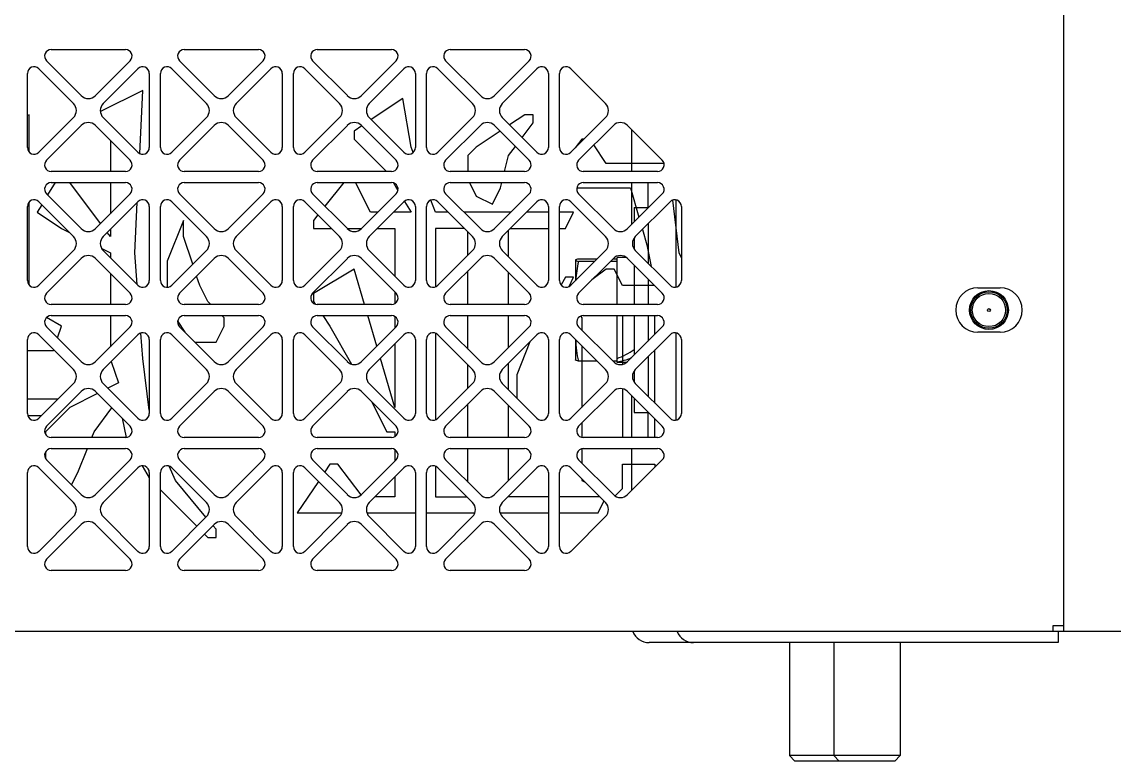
# Model space of a CAD drawing. Header units: millimetres. Extents: x 0 to 87554, y -20854 to 20404.
# Drawn here: x 80929.7 to 81126.8, y -5654.3 to -5520.9 of the extents above; entities that cross this region are included whole.
import ezdxf

# ---------------------------------------------------------------- set-up
doc = ezdxf.new("R2010")
doc.units = ezdxf.units.MM
doc.layers.get('0').update_dxf_attribs({"lineweight": 15})
for name, color, linetype in [('2401-00332-S-M12-30HM_0', 7, 'Continuous'), ('2403-00027_S-M6-0_0', 7, 'Continuous'), ('2404-00038-S-D12_0', 7, 'Continuous'), ('2404-00049-S-D12D37-P_0', 7, 'Continuous'), ('4215-12657_0', 7, 'Continuous'), ('4215-17085_1_0', 7, 'Continuous'), ('4215-17085_5_0', 7, 'Continuous'), ('4215-17086_1_0', 7, 'Continuous'), ('4215-17086_4_0', 7, 'Continuous')]:
    doc.layers.add(name, color=color, linetype=linetype)
doc.layers.add('THICK', color=7, linetype='Continuous', lineweight=0)

# ---------------------------------------------------------------- blocks, each defined once
blk = doc.blocks.new('e4tggg')
at = {"layer": '2401-00332-S-M12-30HM_0', "color": 87, "linetype": 'Continuous'}
for p, q in [((1224.71, -1764.19), (1224.71, -1764.21)), ((1224.71, -1764.21), (1224.71, -1767.89)), ((1228.6, -1764), (1225.22, -1764)), ((1228.18, -1764.42), (1225.22, -1764.42)), ((1232.21, -1764.42), (1231.01, -1764.42)), ((1232.21, -1764), (1231.43, -1764)), ((1232.21, -1766.52), (1232.21, -1764.32)), ((1232.21, -1772.2), (1232.21, -1771.54)), ((1232.21, -1775.63), (1232.21, -1774.2)), ((1224.71, -1778.51), (1224.71, -1782.2)), ((1232.21, -1782.4), (1232.21, -1780.39)), ((1224.71, -1782.2), (1224.71, -1782.21)), ((1228.6, -1782.4), (1225.22, -1782.4)), ((1232.21, -1782.4), (1231.43, -1782.4)), ((1263.31, -1833.2), (1263.31, -1853.6)), ((1271.31, -1833.2), (1271.31, -1853.6)), ((1283.31, -1833.2), (1283.31, -1853.6)), ((1271.31, -1853.6), (1263.31, -1853.6)), ((1264.31, -1854.6), (1263.31, -1853.6)), ((1283.31, -1853.6), (1271.31, -1853.6)), ((1272.31, -1854.6), (1271.31, -1853.6)), ((1282.31, -1854.6), (1283.31, -1853.6)), ((1272.31, -1854.6), (1264.31, -1854.6)), ((1282.31, -1854.6), (1272.31, -1854.6))]:
    blk.add_line(p, q, dxfattribs=at)
for points, knots in [([(1225.22, -1764), (1225.1, -1764.02), (1224.94, -1764.06), (1224.77, -1764.13), (1224.72, -1764.17), (1224.71, -1764.19)], [0, 0, 0, 0, 0.666884, 0.87589, 1, 1, 1, 1]), ([(1224.71, -1764.21), (1224.71, -1764.21), (1224.72, -1764.23), (1224.73, -1764.24), (1224.73, -1764.25)], [0, 0, 0, 0, 0.449888, 1, 1, 1, 1]), ([(1224.73, -1764.25), (1224.78, -1764.29), (1224.95, -1764.35), (1225.11, -1764.39), (1225.22, -1764.42)], [0, 0, 0, 0, 0.367874, 1, 1, 1, 1]), ([(1225.22, -1782.4), (1225.1, -1782.38), (1224.94, -1782.34), (1224.77, -1782.27), (1224.72, -1782.23), (1224.71, -1782.21)], [0, 0, 0, 0, 0.666884, 0.87589, 1, 1, 1, 1])]:
    blk.add_open_spline(points, degree=3, knots=knots, dxfattribs=at)
for points in [[(1225.22, -1764.42), (1224.99, -1765.55), (1224.82, -1766.69), (1224.75, -1767.85)], [(1224.72, -1778.53), (1224.76, -1779.83), (1224.94, -1781.13), (1225.22, -1782.4)]]:
    blk.add_open_spline(points, degree=3, dxfattribs=at)
at = {"layer": '2403-00027_S-M6-0_0', "color": 87, "linetype": 'Continuous'}
for radius in [3.3, 3]:
    blk.add_circle((1299.31, -1773.2), radius, dxfattribs=at)
at = {"layer": '2404-00038-S-D12_0', "color": 87, "linetype": 'Continuous'}
for p, q in [((1233.92, -1763.75), (1232.21, -1763.75)), ((1232.21, -1764.32), (1232.21, -1763.75)), ((1232.21, -1771.54), (1232.21, -1766.52)), ((1232.21, -1780.39), (1232.21, -1775.63)), ((1232.21, -1782.65), (1232.21, -1782.4)), ((1233.92, -1782.65), (1232.21, -1782.65))]:
    blk.add_line(p, q, dxfattribs=at)
for centre, start_param, end_param in [((1233.11, -1773.2), -2.209288, -1.87893), ((1235.31, -1773.2), -2.448792, -2.165646)]:
    blk.add_ellipse(centre, major_axis=(8.09, 8.09), ratio=0.60456, start_param=start_param, end_param=end_param, dxfattribs=at)
at = {"layer": '2404-00049-S-D12D37-P_0', "color": 87, "linetype": 'Continuous'}
for p, q in [((1235.31, -1754.7), (1237.81, -1754.7)), ((1235.31, -1754.7), (1235.31, -1757.29)), ((1235.31, -1760.16), (1235.31, -1762.24)), ((1235.31, -1765.11), (1235.31, -1772.2)), ((1235.31, -1774.2), (1235.31, -1781.29)), ((1235.31, -1784.16), (1235.31, -1786.24)), ((1235.31, -1789.11), (1235.31, -1791.7)), ((1235.31, -1791.7), (1237.81, -1791.7))]:
    blk.add_line(p, q, dxfattribs=at)
at = {"layer": '4215-12657_0', "color": 87, "linetype": 'Continuous'}
for p, q in [((1312.81, -1831.2), (1312.81, -1715.2)), ((1130.12, -1726.2), (1143.5, -1726.2)), ((1154.12, -1726.2), (1167.5, -1726.2)), ((1178.12, -1726.2), (1191.5, -1726.2)), ((1202.12, -1726.2), (1215.5, -1726.2)), ((1135.54, -1734.51), (1129.27, -1728.25)), ((1144.35, -1728.25), (1138.08, -1734.51)), ((1159.54, -1734.51), (1153.27, -1728.25)), ((1168.35, -1728.25), (1162.08, -1734.51)), ((1183.54, -1734.51), (1177.27, -1728.25)), ((1192.35, -1728.25), (1186.08, -1734.51)), ((1207.54, -1734.51), (1201.27, -1728.25)), ((1216.35, -1728.25), (1210.08, -1734.51)), ((1127.86, -1729.66), (1134.12, -1735.93)), ((1139.5, -1735.93), (1145.76, -1729.66)), ((1151.86, -1729.66), (1158.12, -1735.93)), ((1163.5, -1735.93), (1169.76, -1729.66)), ((1175.86, -1729.66), (1182.12, -1735.93)), ((1187.5, -1735.93), (1193.76, -1729.66)), ((1199.86, -1729.66), (1206.12, -1735.93)), ((1211.5, -1735.93), (1217.76, -1729.66)), ((1223.86, -1729.66), (1230.12, -1735.93)), ((1125.81, -1743.89), (1125.81, -1730.51)), ((1147.81, -1730.51), (1147.81, -1743.89)), ((1149.81, -1743.89), (1149.81, -1730.51)), ((1171.81, -1730.51), (1171.81, -1743.89)), ((1173.81, -1743.89), (1173.81, -1730.51)), ((1195.81, -1730.51), (1195.81, -1743.89)), ((1197.81, -1743.89), (1197.81, -1730.51)), ((1219.81, -1730.51), (1219.81, -1743.89)), ((1221.81, -1743.89), (1221.81, -1730.51)), ((1146.65, -1733.56), (1138.99, -1737.39)), ((1146.08, -1744.96), (1146.65, -1733.56)), ((1193.58, -1735.03), (1187.86, -1738.84)), ((1195.04, -1743.83), (1193.58, -1735.03)), ((1126.12, -1737.96), (1125.81, -1738.08)), ((1126.12, -1744.68), (1126.12, -1737.96)), ((1215.57, -1737.96), (1212.82, -1739.8)), ((1217.04, -1737.96), (1215.57, -1737.96)), ((1217.04, -1739.43), (1217.04, -1737.96)), ((1134.12, -1738.47), (1127.86, -1744.74)), ((1129.27, -1746.15), (1135.54, -1739.89)), ((1138.08, -1739.89), (1144.35, -1746.15)), ((1145.76, -1744.74), (1139.5, -1738.47)), ((1158.12, -1738.47), (1151.86, -1744.74)), ((1153.27, -1746.15), (1159.54, -1739.89)), ((1162.08, -1739.89), (1168.35, -1746.15)), ((1169.76, -1744.74), (1163.5, -1738.47)), ((1182.12, -1738.47), (1175.86, -1744.74)), ((1177.27, -1746.15), (1183.54, -1739.89)), ((1186.15, -1739.98), (1184.78, -1740.9)), ((1186.08, -1739.89), (1192.35, -1746.15)), ((1193.76, -1744.74), (1187.5, -1738.47)), ((1206.12, -1738.47), (1199.86, -1744.74)), ((1201.27, -1746.15), (1207.54, -1739.89)), ((1210.08, -1739.89), (1216.35, -1746.15)), ((1217.76, -1744.74), (1211.5, -1738.47)), ((1215.07, -1742.05), (1217.04, -1739.43)), ((1230.12, -1738.47), (1223.86, -1744.74)), ((1225.27, -1746.15), (1231.54, -1739.89)), ((1234.08, -1739.89), (1240.35, -1746.15)), ((1184.78, -1740.9), (1184.78, -1742.36)), ((1211.13, -1740.93), (1206.77, -1743.83)), ((1140.78, -1742.58), (1140.78, -1748.2)), ((1184.78, -1742.36), (1190.61, -1748.2)), ((1195.4, -1744.79), (1195.04, -1743.83)), ((1206.77, -1743.83), (1205.31, -1745.3)), ((1212.64, -1745.3), (1213.86, -1743.67)), ((1225.84, -1742.36), (1224.65, -1743.95)), ((1226.23, -1742.36), (1225.84, -1742.36)), ((1230.24, -1746.76), (1228.01, -1743.42)), ((1205.31, -1745.3), (1205.31, -1748.2)), ((1211.91, -1748.2), (1212.64, -1745.3)), ((1240.67, -1746.76), (1230.24, -1746.76)), ((1143.5, -1748.2), (1130.12, -1748.2)), ((1167.5, -1748.2), (1154.12, -1748.2)), ((1191.5, -1748.2), (1178.12, -1748.2)), ((1215.5, -1748.2), (1202.12, -1748.2)), ((1239.5, -1748.2), (1226.12, -1748.2)), ((1130.8, -1750.2), (1129.46, -1752.43)), ((1130.12, -1750.2), (1143.5, -1750.2)), ((1139.01, -1757.59), (1133.46, -1750.2)), ((1140.78, -1750.2), (1140.78, -1755.82)), ((1154.12, -1750.2), (1167.5, -1750.2)), ((1178.12, -1750.2), (1191.5, -1750.2)), ((1182.91, -1750.2), (1179.49, -1754.47)), ((1187.71, -1755.56), (1185.03, -1750.2)), ((1191.86, -1750.26), (1192.68, -1751.62)), ((1202.12, -1750.2), (1215.5, -1750.2)), ((1205.56, -1750.2), (1206.77, -1752.63)), ((1209.71, -1754.09), (1211.17, -1751.16)), ((1211.17, -1751.16), (1211.41, -1750.2)), ((1224.95, -1751.16), (1234.64, -1751.16)), ((1226.12, -1750.2), (1239.5, -1750.2)), ((1234.64, -1751.16), (1236.15, -1756.45)), ((1126.12, -1768.68), (1126.12, -1753.72)), ((1127.86, -1753.66), (1134.12, -1759.93)), ((1135.54, -1758.51), (1129.27, -1752.25)), ((1144.35, -1752.25), (1138.08, -1758.51)), ((1139.5, -1759.93), (1145.76, -1753.66)), ((1145.18, -1762.89), (1145.64, -1753.79)), ((1151.86, -1753.66), (1158.12, -1759.93)), ((1159.54, -1758.51), (1153.27, -1752.25)), ((1168.35, -1752.25), (1162.08, -1758.51)), ((1163.5, -1759.93), (1169.76, -1753.66)), ((1175.86, -1753.66), (1182.12, -1759.93)), ((1183.54, -1758.51), (1177.27, -1752.25)), ((1192.35, -1752.25), (1186.08, -1758.51)), ((1187.5, -1759.93), (1193.76, -1753.66)), ((1193.86, -1753.59), (1195.04, -1755.56)), ((1199.44, -1755.56), (1198.62, -1753.38)), ((1199.86, -1753.66), (1206.12, -1759.93)), ((1207.54, -1758.51), (1201.27, -1752.25)), ((1206.77, -1752.63), (1209.71, -1754.09)), ((1216.35, -1752.25), (1210.08, -1758.51)), ((1211.5, -1759.93), (1217.76, -1753.66)), ((1223.86, -1753.66), (1230.12, -1759.93)), ((1231.54, -1758.51), (1225.27, -1752.25)), ((1240.35, -1752.25), (1234.08, -1758.51)), ((1235.5, -1759.93), (1241.76, -1753.66)), ((1243.44, -1762.89), (1242.25, -1753.37)), ((1125.81, -1767.89), (1125.81, -1754.51)), ((1128.4, -1754.2), (1127.58, -1755.56)), ((1127.58, -1755.56), (1131.98, -1758.49)), ((1147.81, -1754.51), (1147.81, -1767.89)), ((1149.81, -1767.89), (1149.81, -1754.51)), ((1171.81, -1754.51), (1171.81, -1767.89)), ((1173.81, -1767.89), (1173.81, -1754.51)), ((1178.24, -1756.04), (1177.44, -1757.03)), ((1189.04, -1755.56), (1187.71, -1755.56)), ((1195.04, -1755.56), (1191.86, -1755.56)), ((1195.81, -1754.51), (1195.81, -1767.89)), ((1197.81, -1767.89), (1197.81, -1754.51)), ((1201.76, -1755.56), (1199.44, -1755.56)), ((1213.04, -1755.56), (1204.59, -1755.56)), ((1219.81, -1755.56), (1215.86, -1755.56)), ((1219.81, -1754.51), (1219.81, -1767.89)), ((1221.81, -1767.89), (1221.81, -1754.51)), ((1224.37, -1755.56), (1221.81, -1755.56)), ((1222.91, -1758.49), (1224.37, -1755.56)), ((1243.81, -1754.51), (1243.81, -1767.89)), ((1153.98, -1757.03), (1151.05, -1764.36)), ((1153.98, -1759.96), (1153.98, -1757.03)), ((1177.44, -1757.03), (1177.44, -1758.49)), ((1131.98, -1758.49), (1133.4, -1759.2)), ((1140.78, -1759.96), (1140.22, -1759.21)), ((1140.78, -1758.64), (1140.78, -1759.96)), ((1155.64, -1764.95), (1153.98, -1759.96)), ((1177.44, -1758.49), (1180.69, -1758.49)), ((1183.54, -1758.49), (1186.08, -1758.49)), ((1188.93, -1758.49), (1192.11, -1758.49)), ((1192.11, -1758.49), (1192.11, -1767.08)), ((1204.69, -1758.49), (1199.44, -1758.49)), ((1199.44, -1758.49), (1199.44, -1769.01)), ((1205.31, -1763.29), (1205.31, -1759.11)), ((1212.64, -1763.61), (1212.64, -1758.79)), ((1212.93, -1758.49), (1219.81, -1758.49)), ((1221.81, -1758.49), (1222.91, -1758.49)), ((1236.78, -1758.65), (1237.57, -1761.43)), ((1237.57, -1761.43), (1238.35, -1765.32)), ((1134.12, -1762.47), (1127.86, -1768.74)), ((1129.27, -1770.15), (1135.54, -1763.89)), ((1138.08, -1763.89), (1144.35, -1770.15)), ((1139.23, -1762.12), (1140.78, -1762.89)), ((1145.76, -1768.74), (1139.5, -1762.47)), ((1140.78, -1762.89), (1140.78, -1763.76)), ((1145.62, -1768.59), (1145.18, -1762.89)), ((1158.12, -1762.47), (1151.86, -1768.74)), ((1153.27, -1770.15), (1159.54, -1763.89)), ((1162.08, -1763.89), (1168.35, -1770.15)), ((1169.76, -1768.74), (1163.5, -1762.47)), ((1182.12, -1762.47), (1175.86, -1768.74)), ((1177.27, -1770.15), (1183.54, -1763.89)), ((1186.08, -1763.89), (1192.35, -1770.15)), ((1193.76, -1768.74), (1187.5, -1762.47)), ((1206.12, -1762.47), (1199.86, -1768.74)), ((1201.27, -1770.15), (1207.54, -1763.89)), ((1210.08, -1763.89), (1216.35, -1770.15)), ((1217.76, -1768.74), (1211.5, -1762.47)), ((1230.12, -1762.47), (1223.86, -1768.74)), ((1225.27, -1770.15), (1231.54, -1763.89)), ((1234.08, -1763.89), (1240.35, -1770.15)), ((1241.76, -1768.74), (1235.5, -1762.47)), ((1243.81, -1763.77), (1243.44, -1762.89)), ((1151.05, -1764.36), (1151.05, -1769.08)), ((1184.78, -1765.83), (1177.44, -1770.23)), ((1186.65, -1772.2), (1184.78, -1765.83)), ((1230.24, -1765.83), (1227.68, -1767.74)), ((1231.7, -1765.83), (1230.24, -1765.83)), ((1233.17, -1768.76), (1231.7, -1765.83)), ((1140.78, -1766.58), (1140.78, -1772.2)), ((1156.91, -1768.76), (1156.35, -1767.07)), ((1205.31, -1772.2), (1205.31, -1766.12)), ((1212.64, -1772.2), (1212.64, -1766.44)), ((1222.91, -1767.29), (1222.11, -1768.68)), ((1224.37, -1767.29), (1222.91, -1767.29)), ((1223.54, -1768.96), (1224.37, -1767.29)), ((1158.38, -1771.69), (1156.91, -1768.76)), ((1238.96, -1768.76), (1233.17, -1768.76)), ((1297.31, -1769.2), (1301.31, -1769.2)), ((1158.89, -1772.2), (1158.38, -1771.69)), ((1177.44, -1770.23), (1177.44, -1771.69)), ((1177.44, -1771.69), (1177.73, -1772.13)), ((1192.11, -1769.91), (1192.11, -1772.03)), ((1143.5, -1772.2), (1130.12, -1772.2)), ((1167.5, -1772.2), (1154.12, -1772.2)), ((1191.5, -1772.2), (1178.12, -1772.2)), ((1215.5, -1772.2), (1202.12, -1772.2)), ((1239.5, -1772.2), (1226.12, -1772.2)), ((1131.98, -1776.09), (1129.27, -1774.56)), ((1130.12, -1774.2), (1143.5, -1774.2)), ((1140.78, -1774.2), (1140.78, -1779.82)), ((1152.94, -1775.26), (1154.24, -1777.21)), ((1154.12, -1774.2), (1167.5, -1774.2)), ((1161.31, -1774.63), (1160.89, -1774.2)), ((1161.31, -1776.09), (1161.31, -1774.63)), ((1178.12, -1774.2), (1191.5, -1774.2)), ((1179.12, -1774.2), (1180.38, -1776.09)), ((1188.87, -1779.73), (1187.24, -1774.2)), ((1192.11, -1774.37), (1192.11, -1776.49)), ((1202.12, -1774.2), (1215.5, -1774.2)), ((1205.31, -1780.28), (1205.31, -1774.2)), ((1212.64, -1779.96), (1212.64, -1774.2)), ((1225.67, -1774.29), (1225.84, -1774.63)), ((1225.84, -1774.63), (1225.84, -1776.81)), ((1226.12, -1774.2), (1239.5, -1774.2)), ((1233.17, -1774.2), (1233.17, -1783)), ((1239.04, -1777.56), (1239.04, -1774.2)), ((1127.86, -1777.66), (1134.12, -1783.93)), ((1135.54, -1782.51), (1129.27, -1776.25)), ((1131.27, -1778.24), (1131.98, -1776.09)), ((1144.35, -1776.25), (1138.08, -1782.51)), ((1139.5, -1783.93), (1145.76, -1777.66)), ((1146.65, -1781.96), (1146.29, -1777.36)), ((1151.86, -1777.66), (1158.12, -1783.93)), ((1159.54, -1782.51), (1153.27, -1776.25)), ((1159.85, -1779.02), (1161.31, -1776.09)), ((1168.35, -1776.25), (1162.08, -1782.51)), ((1163.5, -1783.93), (1169.76, -1777.66)), ((1175.86, -1777.66), (1182.12, -1783.93)), ((1183.54, -1782.51), (1177.27, -1776.25)), ((1180.38, -1776.09), (1184.3, -1782.96)), ((1192.35, -1776.25), (1186.08, -1782.51)), ((1187.5, -1783.93), (1193.76, -1777.66)), ((1199.44, -1777.39), (1199.44, -1793.01)), ((1199.86, -1777.66), (1206.12, -1783.93)), ((1207.54, -1782.51), (1201.27, -1776.25)), ((1216.35, -1776.25), (1210.08, -1782.51)), ((1211.5, -1783.93), (1217.76, -1777.66)), ((1223.86, -1777.66), (1230.12, -1783.93)), ((1231.54, -1782.51), (1225.27, -1776.25)), ((1240.35, -1776.25), (1234.08, -1782.51)), ((1235.5, -1783.93), (1241.76, -1777.66)), ((1301.31, -1777.2), (1297.31, -1777.2)), ((1125.81, -1791.89), (1125.81, -1778.51)), ((1147.81, -1778.51), (1147.81, -1791.89)), ((1149.81, -1791.89), (1149.81, -1778.51)), ((1156.05, -1779.02), (1159.85, -1779.02)), ((1171.81, -1778.51), (1171.81, -1791.89)), ((1173.81, -1791.89), (1173.81, -1778.51)), ((1192.11, -1779.32), (1192.11, -1790.76)), ((1195.81, -1778.51), (1195.81, -1791.89)), ((1197.81, -1791.89), (1197.81, -1778.51)), ((1216.49, -1778.94), (1214.11, -1784.89)), ((1219.81, -1778.51), (1219.81, -1791.89)), ((1221.81, -1791.89), (1221.81, -1778.51)), ((1225.84, -1779.64), (1225.84, -1790.76)), ((1243.81, -1778.51), (1243.81, -1791.89)), ((1125.81, -1780.49), (1130.52, -1780.49)), ((1130.52, -1780.49), (1130.56, -1780.36)), ((1239.04, -1790.01), (1239.04, -1780.39)), ((1140.95, -1782.47), (1142.25, -1786.36)), ((1147.81, -1791.27), (1146.65, -1781.96)), ((1192.11, -1790.76), (1189.51, -1781.92)), ((1205.31, -1787.29), (1205.31, -1783.11)), ((1212.64, -1787.61), (1212.64, -1782.79)), ((1214.11, -1784.89), (1214.11, -1789.08)), ((1134.12, -1786.47), (1127.86, -1792.74)), ((1145.76, -1792.74), (1139.5, -1786.47)), ((1142.25, -1786.36), (1140.34, -1787.31)), ((1158.12, -1786.47), (1151.86, -1792.74)), ((1169.76, -1792.74), (1163.5, -1786.47)), ((1182.12, -1786.47), (1175.86, -1792.74)), ((1193.76, -1792.74), (1187.5, -1786.47)), ((1206.12, -1786.47), (1199.86, -1792.74)), ((1217.76, -1792.74), (1211.5, -1786.47)), ((1230.12, -1786.47), (1223.86, -1792.74)), ((1233.17, -1787.4), (1233.17, -1796.2)), ((1241.76, -1792.74), (1235.5, -1786.47)), ((1131.31, -1789.29), (1125.81, -1789.29)), ((1129.27, -1794.15), (1135.54, -1787.89)), ((1138.45, -1788.26), (1133.45, -1790.76)), ((1138.08, -1787.89), (1144.35, -1794.15)), ((1153.27, -1794.15), (1159.54, -1787.89)), ((1162.08, -1787.89), (1168.35, -1794.15)), ((1177.27, -1794.15), (1183.54, -1787.89)), ((1186.08, -1787.89), (1192.35, -1794.15)), ((1201.27, -1794.15), (1207.54, -1787.89)), ((1210.08, -1787.89), (1216.35, -1794.15)), ((1225.27, -1794.15), (1231.54, -1787.89)), ((1234.08, -1787.89), (1240.35, -1794.15)), ((1133.45, -1790.76), (1129.05, -1795.16)), ((1137.85, -1795.16), (1141.06, -1790.87)), ((1187.93, -1789.73), (1190.64, -1795.16)), ((1205.31, -1796.2), (1205.31, -1790.12)), ((1212.64, -1796.2), (1212.64, -1790.44)), ((1125.87, -1792.22), (1128.37, -1792.22)), ((1142.94, -1792.74), (1143.62, -1796.18)), ((1239.04, -1796.2), (1239.04, -1792.84)), ((1129.05, -1795.16), (1129.05, -1795.53)), ((1137.43, -1796.2), (1137.85, -1795.16)), ((1190.64, -1795.16), (1192.11, -1795.16)), ((1192.11, -1795.16), (1192.11, -1796.03)), ((1225.84, -1793.59), (1225.84, -1796.16)), ((1143.5, -1796.2), (1130.12, -1796.2)), ((1167.5, -1796.2), (1154.12, -1796.2)), ((1191.5, -1796.2), (1178.12, -1796.2)), ((1215.5, -1796.2), (1202.12, -1796.2)), ((1239.5, -1796.2), (1226.12, -1796.2)), ((1129.05, -1798.87), (1129.05, -1799.92)), ((1130.12, -1798.2), (1143.5, -1798.2)), ((1134.92, -1802.49), (1136.63, -1798.2)), ((1154.12, -1798.2), (1167.5, -1798.2)), ((1178.12, -1798.2), (1191.5, -1798.2)), ((1192.11, -1798.37), (1192.11, -1800.49)), ((1202.12, -1798.2), (1215.5, -1798.2)), ((1205.31, -1804.28), (1205.31, -1798.2)), ((1212.64, -1803.96), (1212.64, -1798.2)), ((1225.84, -1798.24), (1225.84, -1800.81)), ((1226.12, -1798.2), (1239.5, -1798.2)), ((1135.54, -1806.51), (1129.27, -1800.25)), ((1144.35, -1800.25), (1138.08, -1806.51)), ((1146.53, -1801.32), (1147.81, -1803.45)), ((1152.51, -1803.96), (1151.41, -1801.38)), ((1159.54, -1806.51), (1153.27, -1800.25)), ((1168.35, -1800.25), (1162.08, -1806.51)), ((1183.54, -1806.51), (1177.27, -1800.25)), ((1180.38, -1801.02), (1179.45, -1802.42)), ((1181.84, -1801.02), (1180.38, -1801.02)), ((1186.01, -1806.57), (1181.84, -1801.02)), ((1192.35, -1800.25), (1186.08, -1806.51)), ((1207.54, -1806.51), (1201.27, -1800.25)), ((1216.35, -1800.25), (1210.08, -1806.51)), ((1231.54, -1806.51), (1225.27, -1800.25)), ((1233.17, -1801.02), (1239.04, -1801.02)), ((1233.17, -1805.42), (1233.17, -1801.02)), ((1240.35, -1800.25), (1234.08, -1806.51)), ((1239.04, -1801.02), (1239.04, -1801.56)), ((1125.81, -1815.89), (1125.81, -1802.51)), ((1127.86, -1801.66), (1134.12, -1807.93)), ((1133.78, -1804.76), (1134.92, -1802.49)), ((1139.5, -1807.93), (1145.76, -1801.66)), ((1147.81, -1802.51), (1147.81, -1815.89)), ((1149.81, -1815.89), (1149.81, -1802.51)), ((1151.86, -1801.66), (1158.12, -1807.93)), ((1163.5, -1807.93), (1169.76, -1801.66)), ((1171.81, -1802.51), (1171.81, -1815.89)), ((1173.81, -1815.89), (1173.81, -1802.51)), ((1175.86, -1801.66), (1182.12, -1807.93)), ((1187.5, -1807.93), (1193.76, -1801.66)), ((1192.11, -1803.32), (1192.11, -1806.89)), ((1195.81, -1802.51), (1195.81, -1815.89)), ((1197.81, -1815.89), (1197.81, -1802.51)), ((1199.44, -1801.39), (1199.44, -1806.89)), ((1199.86, -1801.66), (1206.12, -1807.93)), ((1211.5, -1807.93), (1217.76, -1801.66)), ((1219.81, -1802.51), (1219.81, -1815.89)), ((1221.81, -1815.89), (1221.81, -1802.51)), ((1223.86, -1801.66), (1230.12, -1807.93)), ((1158.02, -1810.56), (1152.51, -1803.96)), ((1178.31, -1804.12), (1174.51, -1809.82)), ((1225.84, -1803.64), (1225.84, -1803.96)), ((1225.84, -1803.96), (1226.47, -1804.27)), ((1149.81, -1805.65), (1156.38, -1812.22)), ((1192.11, -1806.89), (1188.54, -1806.89)), ((1199.44, -1806.89), (1205.09, -1806.89)), ((1212.64, -1806.89), (1212.64, -1806.79)), ((1219.81, -1806.89), (1212.64, -1806.89)), ((1229.09, -1806.89), (1221.81, -1806.89)), ((1231.84, -1806.75), (1233.17, -1805.42)), ((1228.77, -1809.82), (1229.85, -1807.66)), ((1134.12, -1810.47), (1127.86, -1816.74)), ((1145.76, -1816.74), (1139.5, -1810.47)), ((1158.12, -1810.47), (1151.86, -1816.74)), ((1169.76, -1816.74), (1163.5, -1810.47)), ((1174.51, -1809.82), (1182.53, -1809.82)), ((1182.12, -1810.47), (1175.86, -1816.74)), ((1187.09, -1809.82), (1195.81, -1809.82)), ((1193.76, -1816.74), (1187.5, -1810.47)), ((1197.81, -1809.82), (1206.53, -1809.82)), ((1206.12, -1810.47), (1199.86, -1816.74)), ((1211.09, -1809.82), (1219.81, -1809.82)), ((1217.76, -1816.74), (1211.5, -1810.47)), ((1221.81, -1809.82), (1228.77, -1809.82)), ((1230.12, -1810.47), (1223.86, -1816.74)), ((1129.27, -1818.15), (1135.54, -1811.89)), ((1138.08, -1811.89), (1144.35, -1818.15)), ((1153.27, -1818.15), (1159.54, -1811.89)), ((1159.85, -1812.75), (1159.31, -1812.11)), ((1159.85, -1814.22), (1159.85, -1812.75)), ((1162.08, -1811.89), (1168.35, -1818.15)), ((1177.27, -1818.15), (1183.54, -1811.89)), ((1186.08, -1811.89), (1192.35, -1818.15)), ((1201.27, -1818.15), (1207.54, -1811.89)), ((1210.08, -1811.89), (1216.35, -1818.15)), ((1157.79, -1813.63), (1158.38, -1814.22)), ((1158.38, -1814.22), (1159.85, -1814.22)), ((1143.5, -1820.2), (1130.12, -1820.2)), ((1167.5, -1820.2), (1154.12, -1820.2)), ((1191.5, -1820.2), (1178.12, -1820.2)), ((1215.5, -1820.2), (1202.12, -1820.2)), ((1312.81, -1830.2), (1310.81, -1830.2)), ((1310.81, -1830.2), (1310.81, -1831.2)), ((1312.81, -1831.2), (576.81, -1831.2))]:
    blk.add_line(p, q, dxfattribs=at)
blk.add_circle((1299.31, -1773.2), 0.25, dxfattribs=at)
for centre, radius, start, end in [((1130.12, -1727.4), 1.2, 90, 225), ((1143.5, -1727.4), 1.2, 315, 90), ((1154.12, -1727.4), 1.2, 90, 225), ((1167.5, -1727.4), 1.2, 315, 90), ((1178.12, -1727.4), 1.2, 90, 225), ((1191.5, -1727.4), 1.2, 315, 90), ((1202.12, -1727.4), 1.2, 90, 225), ((1215.5, -1727.4), 1.2, 315, 90), ((1127.01, -1730.51), 1.2, 45, 180), ((1146.61, -1730.51), 1.2, 0, 135), ((1151.01, -1730.51), 1.2, 45, 180), ((1170.61, -1730.51), 1.2, 0, 135), ((1175.01, -1730.51), 1.2, 45, 180), ((1194.61, -1730.51), 1.2, 0, 135), ((1199.01, -1730.51), 1.2, 45, 180), ((1218.61, -1730.51), 1.2, 0, 135), ((1223.01, -1730.51), 1.2, 45, 180), ((1132.85, -1737.2), 1.8, 315, 45), ((1136.81, -1733.24), 1.8, 225, 315), ((1140.77, -1737.2), 1.8, 135, 225), ((1156.85, -1737.2), 1.8, 315, 45), ((1160.81, -1733.24), 1.8, 225, 315), ((1164.77, -1737.2), 1.8, 135, 225), ((1180.85, -1737.2), 1.8, 315, 45), ((1184.81, -1733.24), 1.8, 225, 315), ((1188.77, -1737.2), 1.8, 135, 225), ((1204.85, -1737.2), 1.8, 315, 45), ((1208.81, -1733.24), 1.8, 225, 315), ((1212.77, -1737.2), 1.8, 135, 225), ((1228.85, -1737.2), 1.8, 315, 45), ((1136.81, -1741.16), 1.8, 45, 135), ((1160.81, -1741.16), 1.8, 45, 135), ((1184.81, -1741.16), 1.8, 45, 135), ((1208.81, -1741.16), 1.8, 45, 135), ((1232.81, -1741.16), 1.8, 45, 135), ((1127.01, -1743.89), 1.2, 180, 315), ((1146.61, -1743.89), 1.2, 225, 0), ((1151.01, -1743.89), 1.2, 180, 315), ((1170.61, -1743.89), 1.2, 225, 0), ((1175.01, -1743.89), 1.2, 180, 315), ((1194.61, -1743.89), 1.2, 225, 0), ((1199.01, -1743.89), 1.2, 180, 315), ((1218.61, -1743.89), 1.2, 225, 0), ((1223.01, -1743.89), 1.2, 180, 315), ((1130.12, -1747), 1.2, 135, 270), ((1143.5, -1747), 1.2, 270, 45), ((1154.12, -1747), 1.2, 135, 270), ((1167.5, -1747), 1.2, 270, 45), ((1178.12, -1747), 1.2, 135, 270), ((1191.5, -1747), 1.2, 270, 45), ((1202.12, -1747), 1.2, 135, 270), ((1215.5, -1747), 1.2, 270, 45), ((1226.12, -1747), 1.2, 135, 270), ((1239.5, -1747), 1.2, 270, 45), ((1130.12, -1751.4), 1.2, 90, 225), ((1143.5, -1751.4), 1.2, 315, 90), ((1154.12, -1751.4), 1.2, 90, 225), ((1167.5, -1751.4), 1.2, 315, 90), ((1178.12, -1751.4), 1.2, 90, 225), ((1191.5, -1751.4), 1.2, 315, 90), ((1202.12, -1751.4), 1.2, 90, 225), ((1215.5, -1751.4), 1.2, 315, 90), ((1226.12, -1751.4), 1.2, 90, 225), ((1239.5, -1751.4), 1.2, 315, 90), ((1127.01, -1754.51), 1.2, 45, 180), ((1146.61, -1754.51), 1.2, 0, 135), ((1151.01, -1754.51), 1.2, 45, 180), ((1170.61, -1754.51), 1.2, 0, 135), ((1175.01, -1754.51), 1.2, 45, 180), ((1194.61, -1754.51), 1.2, 0, 135), ((1199.01, -1754.51), 1.2, 45, 180), ((1218.61, -1754.51), 1.2, 0, 135), ((1223.01, -1754.51), 1.2, 45, 180), ((1242.61, -1754.51), 1.2, 0, 135), ((1132.85, -1761.2), 1.8, 315, 45), ((1136.81, -1757.24), 1.8, 225, 315), ((1140.77, -1761.2), 1.8, 135, 225), ((1156.85, -1761.2), 1.8, 315, 45), ((1160.81, -1757.24), 1.8, 225, 315), ((1164.77, -1761.2), 1.8, 135, 225), ((1180.85, -1761.2), 1.8, 315, 45), ((1184.81, -1757.24), 1.8, 225, 315), ((1188.77, -1761.2), 1.8, 135, 225), ((1204.85, -1761.2), 1.8, 315, 45), ((1208.81, -1757.24), 1.8, 225, 315), ((1212.77, -1761.2), 1.8, 135, 225), ((1228.85, -1761.2), 1.8, 315, 45), ((1232.81, -1757.24), 1.8, 225, 315), ((1236.77, -1761.2), 1.8, 135, 225), ((1136.81, -1765.16), 1.8, 45, 135), ((1160.81, -1765.16), 1.8, 45, 135), ((1184.81, -1765.16), 1.8, 45, 135), ((1208.81, -1765.16), 1.8, 45, 135), ((1232.81, -1765.16), 1.8, 45, 135), ((1127.01, -1767.89), 1.2, 180, 315), ((1146.61, -1767.89), 1.2, 225, 0), ((1151.01, -1767.89), 1.2, 180, 315), ((1170.61, -1767.89), 1.2, 225, 0), ((1175.01, -1767.89), 1.2, 180, 315), ((1194.61, -1767.89), 1.2, 225, 0), ((1199.01, -1767.89), 1.2, 180, 315), ((1218.61, -1767.89), 1.2, 225, 0), ((1223.01, -1767.89), 1.2, 180, 315), ((1242.61, -1767.89), 1.2, 225, 0), ((1297.31, -1773.2), 4, 90, 270), ((1301.31, -1773.2), 4, 270, 90), ((1130.12, -1771), 1.2, 135, 270), ((1143.5, -1771), 1.2, 270, 45), ((1154.12, -1771), 1.2, 135, 270), ((1167.5, -1771), 1.2, 270, 45), ((1178.12, -1771), 1.2, 135, 270), ((1191.5, -1771), 1.2, 270, 45), ((1202.12, -1771), 1.2, 135, 270), ((1215.5, -1771), 1.2, 270, 45), ((1226.12, -1771), 1.2, 135, 270), ((1239.5, -1771), 1.2, 270, 45), ((1130.12, -1775.4), 1.2, 90, 225), ((1143.5, -1775.4), 1.2, 315, 90), ((1154.12, -1775.4), 1.2, 90, 225), ((1167.5, -1775.4), 1.2, 315, 90), ((1178.12, -1775.4), 1.2, 90, 225), ((1191.5, -1775.4), 1.2, 315, 90), ((1202.12, -1775.4), 1.2, 90, 225), ((1215.5, -1775.4), 1.2, 315, 90), ((1226.12, -1775.4), 1.2, 90, 225), ((1239.5, -1775.4), 1.2, 315, 90), ((1127.01, -1778.51), 1.2, 45, 180), ((1146.61, -1778.51), 1.2, 0, 135), ((1151.01, -1778.51), 1.2, 45, 180), ((1170.61, -1778.51), 1.2, 0, 135), ((1175.01, -1778.51), 1.2, 45, 180), ((1194.61, -1778.51), 1.2, 0, 135), ((1199.01, -1778.51), 1.2, 45, 180), ((1218.61, -1778.51), 1.2, 0, 135), ((1223.01, -1778.51), 1.2, 45, 180), ((1242.61, -1778.51), 1.2, 0, 135), ((1136.81, -1781.24), 1.8, 225, 315), ((1160.81, -1781.24), 1.8, 225, 315), ((1184.81, -1781.24), 1.8, 225, 315), ((1208.81, -1781.24), 1.8, 225, 315), ((1232.81, -1781.24), 1.8, 225, 315), ((1132.85, -1785.2), 1.8, 315, 45), ((1140.77, -1785.2), 1.8, 135, 225), ((1156.85, -1785.2), 1.8, 315, 45), ((1164.77, -1785.2), 1.8, 135, 225), ((1180.85, -1785.2), 1.8, 315, 45), ((1188.77, -1785.2), 1.8, 135, 225), ((1204.85, -1785.2), 1.8, 315, 45), ((1212.77, -1785.2), 1.8, 135, 225), ((1228.85, -1785.2), 1.8, 315, 45), ((1236.77, -1785.2), 1.8, 135, 225), ((1136.81, -1789.16), 1.8, 45, 135), ((1160.81, -1789.16), 1.8, 45, 135), ((1184.81, -1789.16), 1.8, 45, 135), ((1208.81, -1789.16), 1.8, 45, 135), ((1232.81, -1789.16), 1.8, 45, 135), ((1127.01, -1791.89), 1.2, 180, 315), ((1146.61, -1791.89), 1.2, 225, 0), ((1151.01, -1791.89), 1.2, 180, 315), ((1170.61, -1791.89), 1.2, 225, 0), ((1175.01, -1791.89), 1.2, 180, 315), ((1194.61, -1791.89), 1.2, 225, 0), ((1199.01, -1791.89), 1.2, 180, 315), ((1218.61, -1791.89), 1.2, 225, 0), ((1223.01, -1791.89), 1.2, 180, 315), ((1242.61, -1791.89), 1.2, 225, 0), ((1130.12, -1795), 1.2, 135, 270), ((1143.5, -1795), 1.2, 270, 45), ((1154.12, -1795), 1.2, 135, 270), ((1167.5, -1795), 1.2, 270, 45), ((1178.12, -1795), 1.2, 135, 270), ((1191.5, -1795), 1.2, 270, 45), ((1202.12, -1795), 1.2, 135, 270), ((1215.5, -1795), 1.2, 270, 45), ((1226.12, -1795), 1.2, 135, 270), ((1239.5, -1795), 1.2, 270, 45), ((1130.12, -1799.4), 1.2, 90, 225), ((1143.5, -1799.4), 1.2, 315, 90), ((1154.12, -1799.4), 1.2, 90, 225), ((1167.5, -1799.4), 1.2, 315, 90), ((1178.12, -1799.4), 1.2, 90, 225), ((1191.5, -1799.4), 1.2, 315, 90), ((1202.12, -1799.4), 1.2, 90, 225), ((1215.5, -1799.4), 1.2, 315, 90), ((1226.12, -1799.4), 1.2, 90, 225), ((1239.5, -1799.4), 1.2, 315, 90), ((1127.01, -1802.51), 1.2, 45, 180), ((1146.61, -1802.51), 1.2, 0, 135), ((1151.01, -1802.51), 1.2, 45, 180), ((1170.61, -1802.51), 1.2, 0, 135), ((1175.01, -1802.51), 1.2, 45, 180), ((1194.61, -1802.51), 1.2, 0, 135), ((1199.01, -1802.51), 1.2, 45, 180), ((1218.61, -1802.51), 1.2, 0, 135), ((1223.01, -1802.51), 1.2, 45, 180), ((1136.81, -1805.24), 1.8, 225, 315), ((1160.81, -1805.24), 1.8, 225, 315), ((1184.81, -1805.24), 1.8, 225, 315), ((1208.81, -1805.24), 1.8, 225, 315), ((1232.81, -1805.24), 1.8, 225, 315), ((1132.85, -1809.2), 1.8, 315, 45), ((1140.77, -1809.2), 1.8, 135, 225), ((1156.85, -1809.2), 1.8, 315, 45), ((1164.77, -1809.2), 1.8, 135, 225), ((1180.85, -1809.2), 1.8, 315, 45), ((1188.77, -1809.2), 1.8, 135, 225), ((1204.85, -1809.2), 1.8, 315, 45), ((1212.77, -1809.2), 1.8, 135, 225), ((1228.85, -1809.2), 1.8, 315, 45), ((1136.81, -1813.16), 1.8, 45, 135), ((1160.81, -1813.16), 1.8, 45, 135), ((1184.81, -1813.16), 1.8, 45, 135), ((1208.81, -1813.16), 1.8, 45, 135), ((1127.01, -1815.89), 1.2, 180, 315), ((1146.61, -1815.89), 1.2, 225, 0), ((1151.01, -1815.89), 1.2, 180, 315), ((1170.61, -1815.89), 1.2, 225, 0), ((1175.01, -1815.89), 1.2, 180, 315), ((1194.61, -1815.89), 1.2, 225, 0), ((1199.01, -1815.89), 1.2, 180, 315), ((1218.61, -1815.89), 1.2, 225, 0), ((1223.01, -1815.89), 1.2, 180, 315), ((1130.12, -1819), 1.2, 135, 270), ((1143.5, -1819), 1.2, 270, 45), ((1154.12, -1819), 1.2, 135, 270), ((1167.5, -1819), 1.2, 270, 45), ((1178.12, -1819), 1.2, 135, 270), ((1191.5, -1819), 1.2, 270, 45), ((1202.12, -1819), 1.2, 135, 270), ((1215.5, -1819), 1.2, 270, 45)]:
    blk.add_arc(centre, radius, start, end, dxfattribs=at)
at = {"layer": '4215-17085_1_0', "color": 87, "linetype": 'Continuous'}
for p, q in [((1242.81, -1753.33), (1242.81, -1769.07)), ((1242.81, -1777.33), (1242.81, -1793.07)), ((1311.81, -1831.2), (1311.81, -1833.2)), ((1311.81, -1833.2), (1246.01, -1833.2))]:
    blk.add_line(p, q, dxfattribs=at)
blk.add_arc((1246.01, -1830), 3.2, 202.142, 270, dxfattribs=at)
at = {"layer": '4215-17085_5_0', "color": 87, "linetype": 'Continuous'}
for p, q in [((1237.81, -1754.79), (1237.81, -1750.2)), ((1237.81, -1757.61), (1237.81, -1764.79)), ((1237.81, -1767.61), (1237.81, -1772.2)), ((1237.81, -1774.2), (1237.81, -1778.79)), ((1237.81, -1781.61), (1237.81, -1788.79)), ((1237.81, -1796.2), (1237.81, -1791.61))]:
    blk.add_line(p, q, dxfattribs=at)
at = {"layer": '4215-17086_1_0', "color": 87, "linetype": 'Continuous'}
for p, q in [((1234.81, -1740.61), (1234.81, -1748.2)), ((1234.81, -1750.2), (1234.81, -1757.79)), ((1234.81, -1788.61), (1234.81, -1796.2)), ((1234.81, -1798.2), (1234.81, -1805.79)), ((1246.01, -1833.2), (1238.01, -1833.2))]:
    blk.add_line(p, q, dxfattribs=at)
blk.add_arc((1238.01, -1830), 3.2, 202.142, 270, dxfattribs=at)
at = {"layer": '4215-17086_4_0', "color": 87, "linetype": 'Continuous'}
blk.add_circle((1299.31, -1773.2), 3.5, dxfattribs=at)
at = {"layer": 'THICK', "color": 87, "lineweight": -3}
blk.add_line((1633.31, -1831.2), (-498.69, -1831.2), dxfattribs=at)

msp = doc.modelspace()

# ---------------------------------------------------------------- block references
at = {"lineweight": -3}
msp.add_blockref('e4tggg', (79804.891, -3799.712), dxfattribs=at)

doc.saveas('drawing.dxf')
